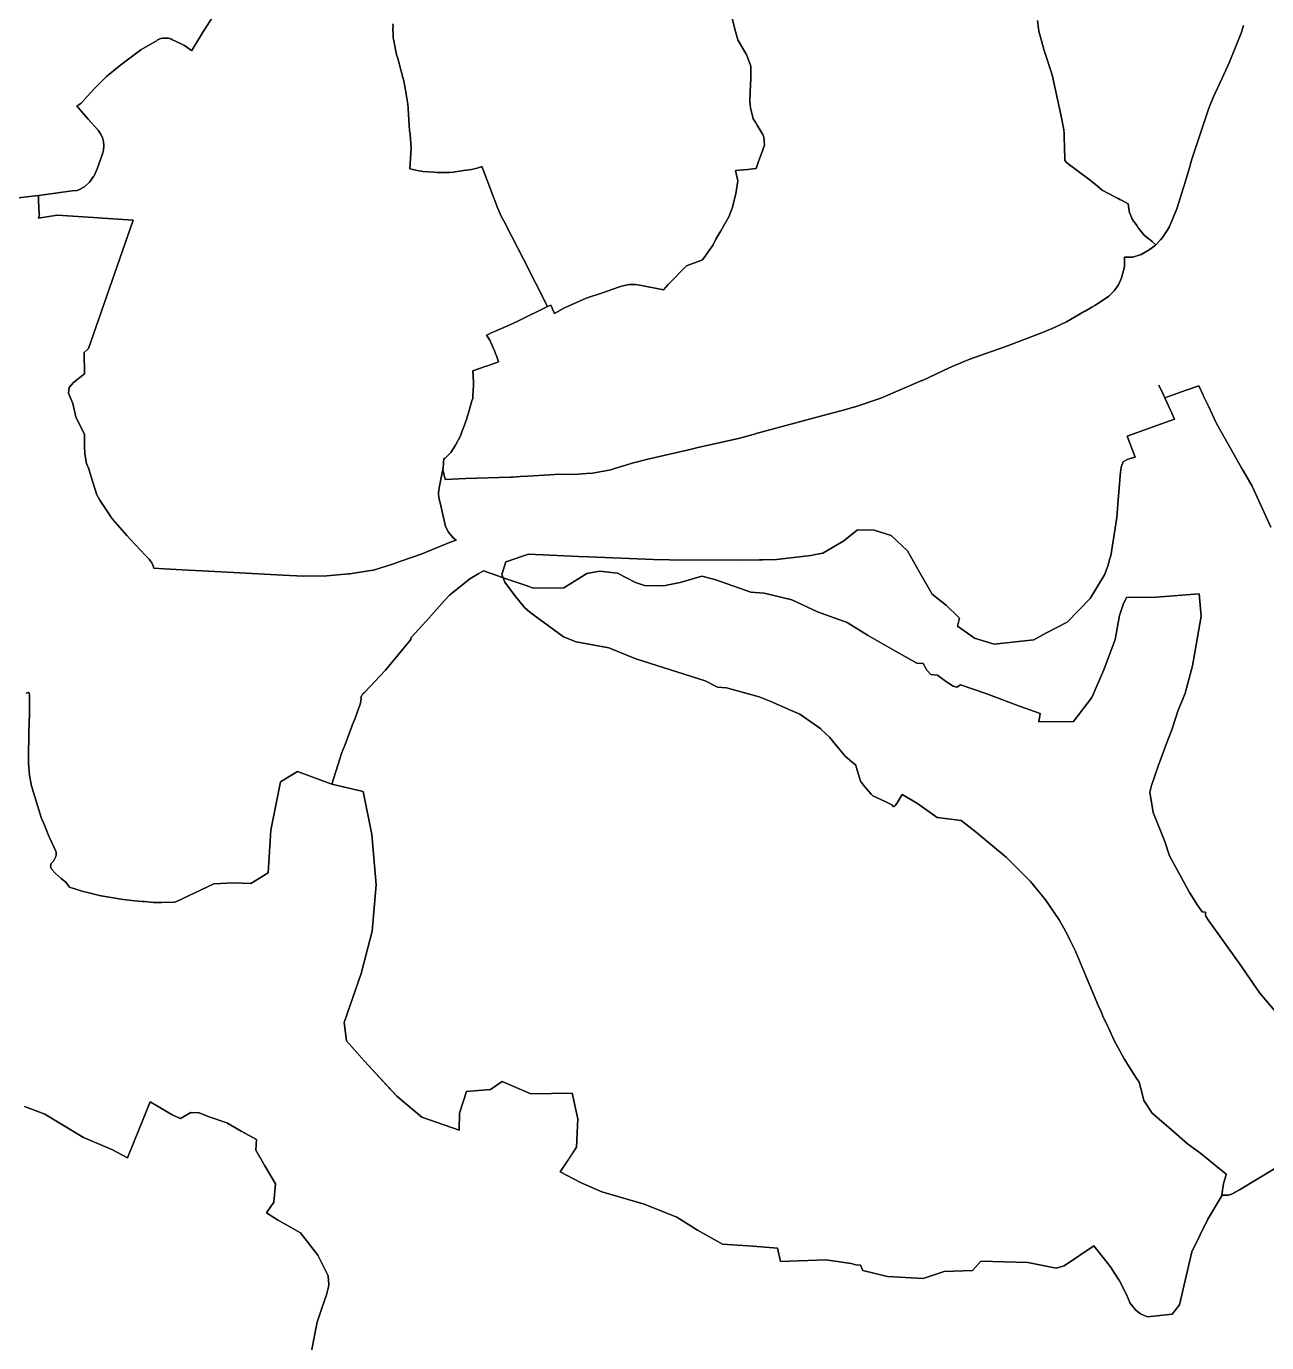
# Model space of a CAD drawing. Header units: inches. Extents: x 280195 to 293923, y 9098893 to 9120289.
# Drawn here: x 290293 to 290921, y 9113654 to 9114320 of the extents above; entities that cross this region are included whole.
import ezdxf

# ---------------------------------------------------------------- set-up
doc = ezdxf.new("R2010")
doc.units = ezdxf.units.IN
doc.header["$MEASUREMENT"] = 0
doc.layers.add('CIS', color=7, linetype='Continuous')

msp = doc.modelspace()

# ---------------------------------------------------------------- linework, layer by layer
at = {"layer": 'CIS'}
for points in [[(290387.4889, 9114325.3836), (290383.0675, 9114318.2905), (290377.8608, 9114309.9374), (290376.5449, 9114307.8167), (290376.1545, 9114308.2504), (290373.0015, 9114310.5411), (290371.3933, 9114311.3683), (290366.7004, 9114313.5091), (290366.0977, 9114313.7563), (290364.7318, 9114314.1223), (290363.3232, 9114314.2455), (290361.9145, 9114314.1223), (290360.5487, 9114313.7563), (290359.2672, 9114313.1587), (290358.845, 9114312.8974), (290350.9896, 9114308.3101), (290340.7877, 9114300.7664), (290333.6009, 9114294.7289), (290327.4797, 9114288.7143), (290322.1748, 9114282.8016), (290321.8649, 9114282.4103), (290320.7817, 9114281.3271), (290319.5269, 9114280.4484), (290318.5037, 9114279.9432), (290320.1281, 9114278.094), (290324.3674, 9114273.2679), (290329.1985, 9114267.7683), (290329.3787, 9114267.5581), (290330.6014, 9114265.8121), (290331.5024, 9114263.8801), (290332.054, 9114261.821), (290332.2398, 9114259.6974), (290332.054, 9114257.5738), (290331.7239, 9114256.1829), (290331.5435, 9114255.5899), (290328.8001, 9114248.0527), (290327.247, 9114244.5978), (290327.0061, 9114244.1171), (290325.032, 9114241.2572), (290322.4309, 9114238.9529), (290319.641, 9114237.4771), (290319.4411, 9114237.3713), (290319.235, 9114237.3419), (290318.7149, 9114237.1688), (290316.2221, 9114236.9122), (290301.6152, 9114234.8288), (290299.0739, 9114234.5452), (290294.576, 9114234.0432), (290280.0342, 9114232.4201)], [(290478.4547, 9114321.4718), (290478.5614, 9114320.0295), (290478.5229, 9114319.1596), (290478.5472, 9114315.2573), (290478.6584, 9114314.3598), (290478.7628, 9114313.6689), (290480.3705, 9114305.9757), (290480.9724, 9114303.8194), (290483.5386, 9114294.2567), (290483.9756, 9114292.6282), (290484.7874, 9114288.9187), (290485.9867, 9114280.7052), (290486.1534, 9114278.7557), (290486.3958, 9114275.4801), (290486.9768, 9114267.631), (290487.1725, 9114265.4642), (290487.7935, 9114258.5867), (290487.0836, 9114248.1235), (290491.6885, 9114247.1056), (290492.9439, 9114246.892), (290493.7268, 9114246.7587), (290499.302, 9114246.3502), (290500.6569, 9114246.2471), (290506.5346, 9114246.2471), (290507.152, 9114246.2472), (290509.0753, 9114246.404), (290514.2972, 9114247.277), (290518.2006, 9114247.6991), (290521.0625, 9114248.4544), (290523.2287, 9114249.0875), (290523.5643, 9114249.2197), (290524.097, 9114247.6333), (290531.545, 9114228.0203), (290533.2527, 9114224.0463), (290535.5623, 9114219.8425), (290535.8515, 9114219.3161), (290544.3666, 9114202.6901), (290556.7322, 9114178.3439), (290556.7395, 9114178.3301), (290541.9732, 9114171.1191), (290539.1862, 9114169.7436), (290538.7972, 9114169.574), (290530.7242, 9114166.0533), (290528.2729, 9114165.0805), (290526.6345, 9114164.2846), (290525.7803, 9114163.8697), (290527.522, 9114161.3499), (290529.956, 9114155.9518), (290530.1221, 9114155.5834), (290530.601, 9114154.1823), (290530.8484, 9114153.4584), (290531.5386, 9114151.4389), (290531.862, 9114150.4931), (290531.8786, 9114150.4445), (290531.918, 9114150.3293), (290526.917, 9114148.6098), (290525.2544, 9114148.0381), (290518.983, 9114145.8817), (290519.3145, 9114140.0767), (290519.3397, 9114139.6343), (290519.2832, 9114138.6081), (290518.9859, 9114133.2177), (290518.9149, 9114131.9314), (290518.5224, 9114130.6257), (290516.7103, 9114124.5974), (290515.5514, 9114120.7423), (290515.4335, 9114120.3502), (290514.9735, 9114118.8199), (290513.4277, 9114115.0011), (290512.6227, 9114113.0124), (290510.2048, 9114108.2793), (290509.3295, 9114106.8846), (290509.0183, 9114106.3889), (290507.8876, 9114104.587), (290504.9841, 9114101.69), (290504.308, 9114101.4551), (290503.9067, 9114096.7408), (290503.7629, 9114095.9667), (290503.7567, 9114095.9359), (290501.9023, 9114086.6706), (290501.5315, 9114083.9327), (290501.8093, 9114081.5576), (290502.5447, 9114078.3929), (290505.1777, 9114067.0625), (290506.6901, 9114064.1427), (290509.058, 9114061.3208), (290510.4369, 9114060.1608), (290508.0591, 9114059.2615), (290501.3942, 9114056.5804), (290492.8395, 9114053.1416), (290482.5234, 9114049.4885), (290478.3477, 9114048.0098), (290468.6471, 9114045.0421), (290468.2925, 9114044.9735), (290456.7522, 9114043.1661), (290455.9584, 9114043.0716), (290445.1149, 9114042.1592), (290433.4358, 9114041.9576), (290422.827, 9114042.4741), (290404.2921, 9114043.4641), (290404.2184, 9114043.468), (290381.9781, 9114044.6559), (290375.1413, 9114045.021), (290371.8043, 9114045.1992), (290362.7346, 9114045.6837), (290357.5629, 9114045.9599), (290357.2139, 9114047.146), (290356.4894, 9114048.6996), (290355.5061, 9114050.1041), (290355.135, 9114050.5216), (290353.3529, 9114052.4157), (290348.199, 9114057.8934), (290343.9112, 9114062.5558), (290336.8368, 9114070.6561), (290335.7888, 9114072.0478), (290334.5668, 9114073.8065), (290330.216, 9114080.3592), (290328.7027, 9114083.1315), (290325.8313, 9114092.2853), (290324.6032, 9114096.2001), (290323.5249, 9114098.9147), (290322.7211, 9114102.8256), (290322.6485, 9114103.7609), (290322.4389, 9114107.6516), (290322.4389, 9114113.3197), (290322.4389, 9114113.7166), (290317.9929, 9114122.6463), (290316.5377, 9114129.2609), (290314.421, 9114134.5525), (290314.6856, 9114137.463), (290316.9346, 9114139.9765), (290322.4909, 9114144.3422), (290322.2263, 9114155.1901), (290324.5219, 9114157.1614), (290327.0141, 9114164.3339), (290347.0972, 9114222.1298), (290331.7127, 9114223.1343), (290327.0141, 9114223.4411), (290308.6002, 9114224.6433), (290299.1232, 9114223.1521), (290299.374, 9114223.6902), (290299.5279, 9114224.2637), (290299.5795, 9114224.8552), (290299.5748, 9114225.0343), (290299.2181, 9114231.8092), (290299.0739, 9114234.5452), (290301.6152, 9114234.8288), (290316.2221, 9114236.9122), (290318.7149, 9114237.1688), (290319.235, 9114237.3419), (290319.4411, 9114237.3713), (290319.641, 9114237.4771), (290322.4309, 9114238.9529), (290325.032, 9114241.2572), (290327.0061, 9114244.1171), (290327.247, 9114244.5978), (290328.8001, 9114248.0527), (290331.5435, 9114255.5899), (290331.7239, 9114256.1829), (290332.054, 9114257.5738), (290332.2398, 9114259.6974), (290332.054, 9114261.821), (290331.5024, 9114263.8801), (290330.6014, 9114265.8121), (290329.3787, 9114267.5581), (290329.1985, 9114267.7683), (290324.3674, 9114273.2679), (290320.1281, 9114278.094), (290318.5037, 9114279.9432), (290319.5269, 9114280.4484), (290320.7817, 9114281.3271), (290321.8649, 9114282.4103), (290322.1748, 9114282.8016), (290327.4797, 9114288.7143), (290333.6009, 9114294.7289), (290340.7877, 9114300.7664), (290350.9896, 9114308.3101), (290358.845, 9114312.8974), (290359.2672, 9114313.1587), (290360.5487, 9114313.7563), (290361.9145, 9114314.1223), (290363.3232, 9114314.2455), (290364.7318, 9114314.1223), (290366.0977, 9114313.7563), (290366.7004, 9114313.5091), (290371.3933, 9114311.3683), (290373.0015, 9114310.5411), (290376.1545, 9114308.2504), (290376.5449, 9114307.8167), (290377.8608, 9114309.9374), (290383.0675, 9114318.2905), (290387.4889, 9114325.3836)], [(290649.3174, 9114327.5609), (290651.8574, 9114317.6125), (290653.1274, 9114313.3792), (290657.2637, 9114306.1406), (290657.3607, 9114305.9708), (290659.6891, 9114300.0441), (290659.6891, 9114296.6575), (290659.5715, 9114293.4818), (290659.4774, 9114290.9425), (290659.054, 9114282.2641), (290659.4774, 9114278.8774), (290660.7474, 9114273.3741), (290662.1588, 9114271.257), (290662.8641, 9114270.1991), (290665.4041, 9114265.9657), (290665.627, 9114265.4642), (290666.2508, 9114264.0607), (290666.4624, 9114260.0391), (290664.9808, 9114255.8057), (290663.9767, 9114253.0803), (290663.4991, 9114251.784), (290662.2455, 9114248.2191), (290661.9899, 9114248.1904), (290658.0953, 9114247.7272), (290651.7984, 9114247.2082), (290653.1274, 9114242.0474), (290652.0691, 9114235.4857), (290650.1642, 9114228.0773), (290648.4707, 9114223.844), (290644.4491, 9114216.6473), (290641.909, 9114212.414), (290640.639, 9114209.6623), (290635.1357, 9114202.0423), (290627.0361, 9114199.0002), (290617.7747, 9114189.4777), (290615.3741, 9114186.807), (290613.7428, 9114187.1284), (290604.2791, 9114188.9928), (290601.2048, 9114189.5985), (290598.0821, 9114189.5995), (290594.12, 9114188.7279), (290592.6474, 9114188.2191), (290584.4859, 9114185.3988), (290576.2301, 9114182.546), (290565.3438, 9114177.6916), (290560.2734, 9114174.9402), (290558.3932, 9114179.1377), (290556.7395, 9114178.3301), (290556.7322, 9114178.3439), (290544.3666, 9114202.6901), (290535.8515, 9114219.3161), (290535.5623, 9114219.8425), (290533.2527, 9114224.0463), (290531.545, 9114228.0203), (290524.097, 9114247.6333), (290523.5643, 9114249.2197), (290523.2287, 9114249.0875), (290521.0625, 9114248.4544), (290518.2006, 9114247.6991), (290514.2972, 9114247.277), (290509.0753, 9114246.404), (290507.152, 9114246.2472), (290506.5346, 9114246.2471), (290500.6569, 9114246.2471), (290499.302, 9114246.3502), (290493.7268, 9114246.7587), (290492.9439, 9114246.892), (290491.6885, 9114247.1056), (290487.0836, 9114248.1235), (290487.7935, 9114258.5867), (290487.1725, 9114265.4642), (290486.9768, 9114267.631), (290486.3958, 9114275.4801), (290486.1534, 9114278.7557), (290485.9867, 9114280.7052), (290484.7874, 9114288.9187), (290483.9756, 9114292.6282), (290483.5386, 9114294.2567), (290480.9724, 9114303.8194), (290480.3705, 9114305.9757), (290478.7628, 9114313.6689), (290478.6584, 9114314.3598), (290478.5472, 9114315.2573), (290478.5229, 9114319.1596), (290478.5614, 9114320.0295), (290478.4547, 9114321.4718)], [(290804.6193, 9114323.0491), (290805.2797, 9114317.782), (290808.1207, 9114307.9029), (290812.158, 9114295.5533), (290816.5963, 9114274.6931), (290816.6018, 9114274.6648), (290817.9509, 9114267.8023), (290818.1068, 9114265.686), (290818.3914, 9114257.2649), (290818.3919, 9114257.25), (290818.4798, 9114254.6504), (290818.5105, 9114253.7421), (290818.4995, 9114253.0218), (290818.4941, 9114252.6754), (290818.4883, 9114252.2867), (290819.5242, 9114251.0676), (290830.6419, 9114242.8279), (290835.0544, 9114239.2509), (290837.6204, 9114237.1708), (290837.8175, 9114237.0679), (290839.9566, 9114235.9518), (290845.116, 9114233.2596), (290845.457, 9114233.0816), (290846.4102, 9114232.5843), (290847.4776, 9114232.0273), (290850.6517, 9114230.3711), (290850.8447, 9114227.8357), (290851.2037, 9114225.8847), (290852.0404, 9114223.8647), (290852.2346, 9114223.3957), (290852.4459, 9114222.8857), (290853.3455, 9114221.5386), (290853.5881, 9114221.1887), (290854.884, 9114219.3196), (290855.6654, 9114218.1925), (290855.7284, 9114218.0865), (290858.6853, 9114214.5372), (290860.6993, 9114212.8939), (290861.6527, 9114212.1161), (290862.6397, 9114211.3108), (290862.9152, 9114211.086), (290864.6333, 9114209.6842), (290864.3468, 9114209.4598), (290862.4499, 9114207.9741), (290861.1994, 9114206.9947), (290857.1726, 9114204.7119), (290852.9923, 9114203.2844), (290848.6983, 9114203.3605), (290848.7648, 9114198.5312), (290847.2784, 9114192.9662), (290845.6381, 9114189.315), (290843.5218, 9114186.352), (290840.8234, 9114183.6009), (290834.0823, 9114179.0867), (290832.1784, 9114177.9892), (290828.8153, 9114176.0506), (290828.3645, 9114175.7908), (290819.3403, 9114170.5889), (290813.6784, 9114167.9446), (290807.9908, 9114165.586), (290805.8998, 9114164.7189), (290788.649, 9114158.1622), (290781.3858, 9114155.6175), (290770.4507, 9114151.7864), (290767.8704, 9114150.7093), (290759.9996, 9114147.4239), (290746.4154, 9114141.0277), (290746.2408, 9114140.9456), (290725.3378, 9114132.0883), (290711.8643, 9114127.4937), (290711.6489, 9114127.434), (290708.2292, 9114126.4884), (290705.2078, 9114125.6529), (290695.6176, 9114123.0009), (290662.2776, 9114114.1168), (290662.0308, 9114114.0512), (290654.0209, 9114111.7964), (290632.0578, 9114106.8295), (290629.6505, 9114106.276), (290607.4535, 9114101.1712), (290599.5095, 9114099.0621), (290596.3029, 9114098.0951), (290590.6812, 9114096.3996), (290588.8186, 9114095.8379), (290579.4509, 9114094.1479), (290576.3812, 9114093.8845), (290569.9772, 9114093.4106), (290562.8852, 9114093.519), (290557.9853, 9114093.2308), (290546.5642, 9114092.559), (290542.9569, 9114092.3468), (290539.2527, 9114092.1289), (290537.8512, 9114092.0465), (290515.4335, 9114091.297), (290504.9837, 9114090.9476), (290503.7567, 9114095.9359), (290503.7629, 9114095.9667), (290503.9067, 9114096.7408), (290504.308, 9114101.4551), (290504.9841, 9114101.69), (290507.8876, 9114104.587), (290509.0183, 9114106.3889), (290509.3295, 9114106.8846), (290510.2048, 9114108.2793), (290512.6227, 9114113.0124), (290513.4277, 9114115.0011), (290514.9735, 9114118.8199), (290515.4335, 9114120.3502), (290515.5514, 9114120.7423), (290516.7103, 9114124.5974), (290518.5224, 9114130.6257), (290518.9149, 9114131.9314), (290518.9859, 9114133.2177), (290519.2832, 9114138.6081), (290519.3397, 9114139.6343), (290519.3145, 9114140.0767), (290518.983, 9114145.8817), (290525.2544, 9114148.0381), (290526.917, 9114148.6098), (290531.918, 9114150.3293), (290531.8786, 9114150.4445), (290531.862, 9114150.4931), (290531.5386, 9114151.4389), (290530.8484, 9114153.4584), (290530.601, 9114154.1823), (290530.1221, 9114155.5834), (290529.956, 9114155.9518), (290527.522, 9114161.3499), (290525.7803, 9114163.8697), (290526.6345, 9114164.2846), (290528.2729, 9114165.0805), (290530.7242, 9114166.0533), (290538.7972, 9114169.574), (290539.1862, 9114169.7436), (290541.9732, 9114171.1191), (290556.7395, 9114178.3301), (290558.3932, 9114179.1377), (290560.2734, 9114174.9402), (290565.3438, 9114177.6916), (290576.2301, 9114182.546), (290584.4859, 9114185.3988), (290592.6474, 9114188.2191), (290594.12, 9114188.7279), (290598.0821, 9114189.5995), (290601.2048, 9114189.5985), (290604.2791, 9114188.9928), (290613.7428, 9114187.1284), (290615.3741, 9114186.807), (290617.7747, 9114189.4777), (290627.0361, 9114199.0002), (290635.1357, 9114202.0423), (290640.639, 9114209.6623), (290641.909, 9114212.414), (290644.4491, 9114216.6473), (290648.4707, 9114223.844), (290650.1642, 9114228.0773), (290652.0691, 9114235.4857), (290653.1274, 9114242.0474), (290651.7984, 9114247.2082), (290658.0953, 9114247.7272), (290661.9899, 9114248.1904), (290662.2455, 9114248.2191), (290663.4991, 9114251.784), (290663.9767, 9114253.0803), (290664.9808, 9114255.8057), (290666.4624, 9114260.0391), (290666.2508, 9114264.0607), (290665.627, 9114265.4642), (290665.4041, 9114265.9657), (290662.8641, 9114270.1991), (290662.1588, 9114271.257), (290660.7474, 9114273.3741), (290659.4774, 9114278.8774), (290659.054, 9114282.2641), (290659.4774, 9114290.9425), (290659.5715, 9114293.4818), (290659.6891, 9114296.6575), (290659.6891, 9114300.0441), (290657.3607, 9114305.9708), (290657.2637, 9114306.1406), (290653.1274, 9114313.3792), (290651.8574, 9114317.6125), (290649.3174, 9114327.5609)], [(290280.0342, 9114232.4201), (290294.576, 9114234.0432), (290299.0739, 9114234.5452), (290299.2181, 9114231.8092), (290299.5748, 9114225.0343), (290299.5795, 9114224.8552), (290299.5279, 9114224.2637), (290299.374, 9114223.6902), (290299.1232, 9114223.1521), (290308.6002, 9114224.6433), (290327.0141, 9114223.4411), (290331.7127, 9114223.1343), (290347.0972, 9114222.1298), (290327.0141, 9114164.3339), (290324.5219, 9114157.1614), (290322.2263, 9114155.1901), (290322.4909, 9114144.3422), (290316.9346, 9114139.9765), (290314.6856, 9114137.463), (290314.421, 9114134.5525), (290316.5377, 9114129.2609), (290317.9929, 9114122.6463), (290322.4389, 9114113.7166), (290322.4389, 9114113.3197), (290322.4389, 9114107.6516), (290322.6485, 9114103.7609), (290322.7211, 9114102.8256), (290323.5249, 9114098.9147), (290324.6032, 9114096.2001), (290325.8313, 9114092.2853), (290328.7027, 9114083.1315), (290330.216, 9114080.3592), (290334.5668, 9114073.8065), (290335.7888, 9114072.0478), (290336.8368, 9114070.6561), (290343.9112, 9114062.5558), (290348.199, 9114057.8934), (290353.3529, 9114052.4157), (290355.135, 9114050.5216), (290355.5061, 9114050.1041), (290356.4894, 9114048.6996), (290357.2139, 9114047.146), (290357.5629, 9114045.9599), (290362.7346, 9114045.6837), (290371.8043, 9114045.1992), (290375.1413, 9114045.021), (290381.9781, 9114044.6559), (290404.2184, 9114043.468), (290404.2921, 9114043.4641), (290422.827, 9114042.4741), (290433.4358, 9114041.9576), (290445.1149, 9114042.1592), (290455.9584, 9114043.0716), (290456.7522, 9114043.1661), (290468.2925, 9114044.9735), (290468.6471, 9114045.0421), (290478.3477, 9114048.0098), (290482.5234, 9114049.4885), (290492.8395, 9114053.1416), (290501.3942, 9114056.5804), (290508.0591, 9114059.2615), (290510.4369, 9114060.1608), (290509.058, 9114061.3208), (290506.6901, 9114064.1427), (290505.1777, 9114067.0625), (290502.5447, 9114078.3929), (290501.8093, 9114081.5576), (290501.5315, 9114083.9327), (290501.9023, 9114086.6706), (290503.7567, 9114095.9359), (290504.9837, 9114090.9476), (290515.4335, 9114091.297), (290537.8512, 9114092.0465), (290539.2527, 9114092.1289), (290542.9569, 9114092.3468), (290546.5642, 9114092.559), (290557.9853, 9114093.2308), (290562.8852, 9114093.519), (290569.9772, 9114093.4106), (290576.3812, 9114093.8845), (290579.4509, 9114094.1479), (290588.8186, 9114095.8379), (290590.6812, 9114096.3996), (290596.3029, 9114098.0951), (290599.5095, 9114099.0621), (290607.4535, 9114101.1712), (290629.6505, 9114106.276), (290632.0578, 9114106.8295), (290654.0209, 9114111.7964), (290662.0308, 9114114.0512), (290662.2776, 9114114.1168), (290695.6176, 9114123.0009), (290705.2078, 9114125.6529), (290708.2292, 9114126.4884), (290711.6489, 9114127.434), (290711.8643, 9114127.4937), (290725.3378, 9114132.0883), (290746.2408, 9114140.9456), (290746.4154, 9114141.0277), (290759.9996, 9114147.4239), (290767.8704, 9114150.7093), (290770.4507, 9114151.7864), (290781.3858, 9114155.6175), (290788.649, 9114158.1622), (290805.8998, 9114164.7189), (290807.9908, 9114165.586), (290813.6784, 9114167.9446), (290819.3403, 9114170.5889), (290828.3645, 9114175.7908), (290828.8153, 9114176.0506), (290832.1784, 9114177.9892), (290834.0823, 9114179.0867), (290840.8234, 9114183.6009), (290843.5218, 9114186.352), (290845.6381, 9114189.315), (290847.2784, 9114192.9662), (290848.7648, 9114198.5312), (290848.6983, 9114203.3605), (290852.9923, 9114203.2844), (290857.1726, 9114204.7119), (290861.1994, 9114206.9947), (290862.4499, 9114207.9741), (290864.3468, 9114209.4598), (290864.6333, 9114209.6842), (290866.8891, 9114212.1161), (290868.0196, 9114213.3348), (290870.3311, 9114216.9285), (290871.5487, 9114218.8216), (290875.1197, 9114227.8174), (290879.4178, 9114241.3777), (290881.5443, 9114248.4964), (290882.1483, 9114250.5178), (290882.8562, 9114252.8874), (290884.7168, 9114258.5377), (290886.5592, 9114264.1325), (290888.3812, 9114269.6478), (290891.2047, 9114278.1944), (290891.6509, 9114279.5449), (290893.5024, 9114284.1752), (290898.9401, 9114295.844), (290900.7767, 9114299.7853), (290901.606, 9114301.7786), (290905.2072, 9114310.4348), (290907.7202, 9114316.6527), (290908.9554, 9114320.6507)], [(290908.9554, 9114320.6507), (290907.7202, 9114316.6527), (290905.2072, 9114310.4348), (290901.606, 9114301.7786), (290900.7767, 9114299.7853), (290898.9401, 9114295.844), (290893.5024, 9114284.1752), (290891.6509, 9114279.5449), (290891.2047, 9114278.1944), (290888.3812, 9114269.6478), (290886.5592, 9114264.1325), (290884.7168, 9114258.5377), (290882.8562, 9114252.8874), (290882.1483, 9114250.5178), (290881.5443, 9114248.4964), (290879.4178, 9114241.3777), (290875.1197, 9114227.8174), (290871.5487, 9114218.8216), (290870.3311, 9114216.9285), (290868.0196, 9114213.3348), (290866.8891, 9114212.1161), (290864.6333, 9114209.6842), (290862.9152, 9114211.086), (290862.6397, 9114211.3108), (290861.6527, 9114212.1161), (290860.6993, 9114212.8939), (290858.6853, 9114214.5372), (290855.7284, 9114218.0865), (290855.6654, 9114218.1925), (290854.884, 9114219.3196), (290853.5881, 9114221.1887), (290853.3455, 9114221.5386), (290852.4459, 9114222.8857), (290852.2346, 9114223.3957), (290852.0404, 9114223.8647), (290851.2037, 9114225.8847), (290850.8447, 9114227.8357), (290850.6517, 9114230.3711), (290847.4776, 9114232.0273), (290846.4102, 9114232.5843), (290845.457, 9114233.0816), (290845.116, 9114233.2596), (290839.9566, 9114235.9518), (290837.8175, 9114237.0679), (290837.6204, 9114237.1708), (290835.0544, 9114239.2509), (290830.6419, 9114242.8279), (290819.5242, 9114251.0676), (290818.4883, 9114252.2867), (290818.4941, 9114252.6754), (290818.4995, 9114253.0218), (290818.5105, 9114253.7421), (290818.4798, 9114254.6504), (290818.3919, 9114257.25), (290818.3914, 9114257.2649), (290818.1068, 9114265.686), (290817.9509, 9114267.8023), (290816.6018, 9114274.6648), (290816.5963, 9114274.6931), (290812.158, 9114295.5533), (290808.1207, 9114307.9029), (290805.2797, 9114317.782), (290804.6193, 9114323.0491)], [(290922.7143, 9114066.7401), (290913.2333, 9114087.5192), (290908.964, 9114095.0718), (290908.1577, 9114096.4983), (290895.0936, 9114119.6095), (290891.1812, 9114127.9297), (290888.6017, 9114133.4151), (290888.5666, 9114133.4897), (290886.3076, 9114138.2937), (290879.8819, 9114136.0926), (290870.9542, 9114132.8697), (290869.1213, 9114132.208), (290869.1213, 9114132.208), (290867.8877, 9114134.9231), (290866.1468, 9114138.6115), (290869.1213, 9114132.208), (290871.9351, 9114126.0153), (290874.043, 9114121.3762), (290869.3475, 9114119.6944), (290854.2089, 9114114.2718), (290850.0349, 9114112.7767), (290854.0999, 9114102.1307), (290850.3224, 9114101.1262), (290847.9831, 9114099.7901), (290846.9807, 9114097.1166), (290846.4559, 9114093.0105), (290846.2787, 9114090.587), (290845.5442, 9114080.5374), (290844.8947, 9114071.6505), (290841.7211, 9114052.282), (290841.3546, 9114050.94), (290840.3005, 9114047.0798), (290839.9937, 9114046.2512), (290838.6525, 9114042.6297), (290831.3007, 9114030.7063), (290819.7119, 9114018.6414), (290808.9169, 9114013.0851), (290802.8844, 9114009.7514), (290782.7232, 9114007.5289), (290772.8806, 9114010.5451), (290769.2294, 9114013.0851), (290764.1493, 9114016.7364), (290765.2606, 9114020.7051), (290764.6256, 9114021.3402), (290758.5931, 9114027.0552), (290751.4494, 9114032.9289), (290744.9406, 9114044.0415), (290738.908, 9114054.8365), (290730.653, 9114062.4565), (290722.0805, 9114065.1553), (290713.6667, 9114065.4728), (290706.6817, 9114059.9165), (290696.0475, 9114053.5964), (290693.1121, 9114053.0317), (290690.0495, 9114052.4426), (290672.6907, 9114050.4379), (290665.7279, 9114050.297), (290663.9943, 9114050.2619), (290652.1562, 9114050.0221), (290618.3905, 9114050.1405), (290610.3459, 9114050.461), (290577.4713, 9114051.7856), (290572.4621, 9114051.9874), (290547.078, 9114053.0101), (290535.5714, 9114049.1643), (290533.6928, 9114042.8379), (290534.3293, 9114041.1732), (290531.659, 9114042.0942), (290524.2827, 9114044.6384), (290522.0326, 9114043.2817), (290517.4619, 9114040.5259), (290507.1562, 9114032.4158), (290504.4999, 9114029.4798), (290501.8298, 9114026.5284), (290495.2466, 9114019.252), (290487.7037, 9114010.9149), (290487.5686, 9114009.8848), (290474.6778, 9113994.4777), (290464.09, 9113983.0718), (290463.6559, 9113982.7517), (290463.1267, 9113982.2226), (290462.6975, 9113981.6095), (290462.3813, 9113980.9315), (290462.3201, 9113980.7509), (290462.3284, 9113980.684), (290462.3883, 9113979.68), (290461.9751, 9113977.072), (290461.8077, 9113976.604), (290460.4334, 9113973.0245), (290459.1492, 9113969.6796), (290457.9342, 9113966.4848), (290457.9299, 9113966.4733), (290454.2682, 9113956.8447), (290453.4436, 9113954.6764), (290452.6751, 9113952.6555), (290447.5335, 9113936.7771), (290430.1682, 9113943.1673), (290421.5351, 9113937.8634), (290416.6638, 9113913.3633), (290415.4165, 9113891.8322), (290406.5264, 9113886.4347), (290397.7953, 9113886.7522), (290387.9527, 9113886.276), (290368.7307, 9113877.1311), (290367.7387, 9113876.979), (290357.3632, 9113876.8395), (290352.8797, 9113877.2675), (290351.6786, 9113877.3822), (290347.8876, 9113877.7442), (290341.9682, 9113878.3094), (290330.8921, 9113880.2192), (290330.7737, 9113880.2473), (290323.2843, 9113882.0239), (290321.8405, 9113882.3664), (290314.8757, 9113884.5453), (290312.9315, 9113887.0924), (290310.5973, 9113889.0165), (290307.6164, 9113891.6376), (290305.947, 9113893.5439), (290305.8634, 9113893.6386), (290305.6141, 9113893.9947), (290305.4303, 9113894.3887), (290305.3178, 9113894.8086), (290305.2799, 9113895.2417), (290305.3178, 9113895.6748), (290305.4303, 9113896.0948), (290305.614, 9113896.4888), (290305.8635, 9113896.8449), (290305.947, 9113896.9395), (290306.722, 9113897.7736), (290307.9144, 9113900.1564), (290308.0534, 9113900.7121), (290308.1152, 9113901.4189), (290308.0533, 9113902.1256), (290307.8697, 9113902.8108), (290307.7355, 9113903.1351), (290304.6818, 9113909.7006), (290304.39, 9113910.3278), (290302.1444, 9113915.9845), (290300.5836, 9113919.916), (290299.95, 9113921.5119), (290299.2664, 9113923.7723), (290295.9678, 9113934.6794), (290295.7359, 9113935.4779), (290295.6783, 9113935.7546), (290294.5243, 9113941.3085), (290294.1178, 9113947.2498), (290294.1178, 9113951.8712), (290294.1216, 9113952.1663), (290294.1498, 9113954.3553), (290294.2009, 9113958.3179), (290294.2099, 9113959.0182), (290294.3218, 9113963.1827), (290294.5679, 9113972.3409), (290294.602, 9113973.61), (290294.6042, 9113974.4604), (290294.6195, 9113980.42), (290294.6597, 9113981.0291), (290294.5892, 9113981.835), (290294.3797, 9113982.6164), (290294.1907, 9113983.0622), (290294.138, 9113983.0378), (290292.959, 9113982.6917)], [(290925.8101, 9113820.9047), (290917.1556, 9113830.9897), (290906.7897, 9113846.2011), (290890.6198, 9113868.7968), (290890.5797, 9113868.8437), (290890.1976, 9113869.3895), (290889.916, 9113869.9934), (290889.7435, 9113870.637), (290889.6854, 9113871.3008), (290889.7435, 9113871.9645), (290887.9459, 9113872.0655), (290885.0443, 9113876.4854), (290883.9006, 9113878.2274), (290881.5313, 9113881.8366), (290871.4359, 9113900.5135), (290869.0844, 9113907.6602), (290863.1809, 9113922.4131), (290861.5935, 9113932.6525), (290862.3871, 9113936.0736), (290865.9994, 9113946.2908), (290869.9169, 9113957.3717), (290872.7476, 9113964.1229), (290875.8809, 9113974.134), (290878.2619, 9113979.7992), (290879.4808, 9113982.699), (290883.1834, 9113996.5575), (290887.4697, 9114021.64), (290886.4898, 9114033.0189), (290864.6651, 9114031.2592), (290849.7407, 9114031.1388), (290849.2114, 9114030.2131), (290848.0208, 9114027.5673), (290846.1687, 9114022.0109), (290843.9198, 9114009.8534), (290838.2313, 9113994.6398), (290832.1457, 9113980.617), (290822.8859, 9113968.5017), (290805.4235, 9113968.2367), (290806.1194, 9113972.4353), (290795.536, 9113976.1398), (290778.4966, 9113982.5955), (290765.7965, 9113986.9345), (290763.7858, 9113985.8766), (290762.0925, 9113986.2995), (290758.0708, 9113988.8397), (290754.0489, 9113991.8032), (290750.6625, 9113992.2262), (290748.7572, 9113994.3429), (290746.8524, 9113997.7297), (290743.6773, 9113997.9413), (290732.8822, 9114004.0797), (290718.7005, 9114012.123), (290708.3288, 9114018.473), (290693.3005, 9114023.9763), (290680.3888, 9114029.903), (290666.4185, 9114033.2896), (290659.6453, 9114033.9245), (290641.4418, 9114040.2745), (290634.8802, 9114041.968), (290623.8736, 9114038.793), (290615.4068, 9114037.0994), (290605.8818, 9114037.3112), (290601.2251, 9114038.7928), (290592.1233, 9114043.4494), (290583.0216, 9114044.5078), (290576.6716, 9114043.2379), (290565.0299, 9114036.0411), (290549.5976, 9114035.907), (290546.8162, 9114036.8664), (290546.4675, 9114036.9866), (290534.3529, 9114041.1651), (290534.3293, 9114041.1732), (290533.6928, 9114042.8379), (290535.5714, 9114049.1643), (290547.078, 9114053.0101), (290572.4622, 9114051.9874), (290577.4715, 9114051.7857), (290610.3461, 9114050.4612), (290618.3907, 9114050.1408), (290652.1567, 9114050.0226), (290663.9948, 9114050.2623), (290665.7283, 9114050.2974), (290672.6912, 9114050.4383), (290690.0501, 9114052.4431), (290693.1126, 9114053.0321), (290696.0479, 9114053.597), (290706.6823, 9114059.917), (290713.6671, 9114065.4733), (290722.0811, 9114065.1558), (290730.6536, 9114062.4572), (290738.9087, 9114054.8372), (290744.9413, 9114044.0423), (290751.4501, 9114032.9296), (290758.594, 9114027.056), (290764.6265, 9114021.3411), (290765.2615, 9114020.706), (290764.1502, 9114016.7372), (290769.2303, 9114013.0859), (290772.8816, 9114010.5459), (290782.7241, 9114007.5299), (290802.8855, 9114009.7524), (290808.918, 9114013.0862), (290819.713, 9114018.6424), (290831.3017, 9114030.7073), (290838.6535, 9114042.6307), (290839.9947, 9114046.2522), (290840.3016, 9114047.0808), (290841.3557, 9114050.941), (290841.722, 9114052.283), (290844.8956, 9114071.6513), (290845.545, 9114080.5384), (290846.2795, 9114090.5879), (290846.4566, 9114093.0114), (290846.9815, 9114097.1174), (290847.9837, 9114099.791), (290850.3232, 9114101.1271), (290854.1007, 9114102.1316), (290850.0355, 9114112.7775), (290854.2096, 9114114.2727), (290869.3481, 9114119.6952), (290874.0433, 9114121.3767), (290871.9351, 9114126.0153), (290869.1213, 9114132.208), (290869.1213, 9114132.208), (290870.9542, 9114132.8697), (290879.8819, 9114136.0926), (290886.3076, 9114138.2937), (290888.5666, 9114133.4897), (290888.6017, 9114133.4151), (290891.1812, 9114127.9297), (290895.0936, 9114119.6095), (290908.1577, 9114096.4983), (290908.964, 9114095.0718), (290913.2333, 9114087.5192), (290922.7143, 9114066.7401)], [(290933.7743, 9113747.6043), (290906.8322, 9113731.4634), (290904.7331, 9113730.2058), (290904.2326, 9113729.8943), (290902.821, 9113729.2361), (290901.3165, 9113728.833), (290899.7647, 9113728.6972), (290898.2131, 9113728.8331), (290897.9474, 9113728.884), (290898.8504, 9113734.7368), (290900.114, 9113739.1108), (290900.1921, 9113739.381), (290887.3556, 9113749.785), (290880.5292, 9113754.7063), (290872.2742, 9113762.0088), (290862.7493, 9113770.2639), (290858.463, 9113776.6139), (290857.7435, 9113779.5491), (290856.1996, 9113785.8471), (290855.026, 9113787.6074), (290853.4478, 9113789.9748), (290848.5679, 9113797.7521), (290845.3479, 9113803.7043), (290843.5355, 9113807.0545), (290840.5345, 9113813.3995), (290840.0629, 9113814.3964), (290838.1981, 9113818.3393), (290838.1017, 9113818.5638), (290836.8467, 9113821.4852), (290835.5727, 9113824.4506), (290828.8958, 9113839.9939), (290823.8634, 9113852.1936), (290823.6666, 9113852.6024), (290821.0807, 9113857.9731), (290819.8984, 9113860.4285), (290818.0061, 9113863.8076), (290815.6285, 9113868.0533), (290808.7662, 9113878.2706), (290801.2285, 9113887.5485), (290791.5551, 9113897.0524), (290791.4042, 9113897.2007), (290788.9415, 9113899.6202), (290773.8443, 9113912.2775), (290766.036, 9113918.3429), (290753.8995, 9113919.9125), (290743.9511, 9113926.8975), (290736.1281, 9113931.506), (290733.4396, 9113926.8674), (290732.5158, 9113925.7286), (290732.0447, 9113925.356), (290731.8668, 9113925.256), (290730.9679, 9113926.3083), (290727.5761, 9113927.9118), (290721.4377, 9113930.8139), (290720.5479, 9113931.6955), (290716.6643, 9113936.1559), (290715.6482, 9113937.5196), (290715.1398, 9113938.2018), (290712.9845, 9113945.4693), (290712.7128, 9113946.3857), (290709.964, 9113948.7159), (290707.4173, 9113950.8989), (290703.1953, 9113955.991), (290699.4788, 9113960.5099), (290699.3167, 9113960.6827), (290695.0568, 9113964.6206), (290695.0182, 9113964.6562), (290684.4592, 9113972.2121), (290679.7457, 9113974.2271), (290669.7666, 9113978.493), (290663.8112, 9113980.842), (290657.1555, 9113982.7196), (290647.2981, 9113985.5007), (290642.8373, 9113985.7624), (290636.4996, 9113989.0152), (290601.3629, 9114000.1277), (290587.7104, 9114005.7369), (290571.2003, 9114008.7003), (290564.7445, 9114011.2402), (290547.8156, 9114023.7762), (290545.0986, 9114026.0403), (290540.0661, 9114032.2928), (290535.1862, 9114038.8502), (290534.3529, 9114041.1651), (290546.4674, 9114036.9866), (290546.8161, 9114036.8663), (290549.5975, 9114035.907), (290565.0298, 9114036.041), (290576.6715, 9114043.2377), (290583.0215, 9114044.5077), (290592.1232, 9114043.4493), (290601.2249, 9114038.7927), (290605.8816, 9114037.311), (290605.8816, 9114037.311), (290615.4066, 9114037.0993), (290623.8733, 9114038.7927), (290634.88, 9114041.9678), (290641.4416, 9114040.2743), (290659.645, 9114033.9243), (290666.4183, 9114033.2893), (290680.3884, 9114029.9027), (290693.3001, 9114023.976), (290708.3284, 9114018.4726), (290718.7001, 9114012.1226), (290732.8818, 9114004.0792), (290743.6768, 9113997.9409), (290746.8518, 9113997.7292), (290748.7568, 9113994.3426), (290750.6618, 9113992.2259), (290754.0485, 9113991.8026), (290758.0702, 9113988.8393), (290762.0919, 9113986.2992), (290763.7852, 9113985.8759), (290765.796, 9113986.9342), (290778.4961, 9113982.5951), (290795.5354, 9113976.1392), (290806.1186, 9113972.435), (290805.4228, 9113968.2361), (290822.8853, 9113968.5007), (290832.1452, 9113980.6163), (290838.2307, 9113994.6392), (290843.9192, 9114009.8528), (290846.1681, 9114022.0104), (290848.0202, 9114027.5667), (290849.2108, 9114030.2125), (290849.74, 9114031.1386), (290864.6648, 9114031.2589), (290886.4898, 9114033.0189), (290887.4697, 9114021.64), (290883.1834, 9113996.5575), (290879.4808, 9113982.699), (290878.2619, 9113979.7992), (290875.8809, 9113974.134), (290872.7476, 9113964.1229), (290869.9169, 9113957.3717), (290865.9994, 9113946.2908), (290862.3871, 9113936.0736), (290861.5935, 9113932.6525), (290863.1809, 9113922.4131), (290869.0844, 9113907.6602), (290871.4359, 9113900.5135), (290881.5313, 9113881.8366), (290883.9006, 9113878.2274), (290885.0443, 9113876.4854), (290887.9459, 9113872.0655), (290889.7435, 9113871.9645), (290889.6854, 9113871.3008), (290889.7435, 9113870.637), (290889.916, 9113869.9934), (290890.1976, 9113869.3895), (290890.5797, 9113868.8437), (290890.6198, 9113868.7968), (290906.7897, 9113846.2011), (290917.1556, 9113830.9897), (290925.8101, 9113820.9047)], [(290292.959, 9113982.6917), (290294.138, 9113983.0378), (290294.1907, 9113983.0622), (290294.3797, 9113982.6164), (290294.5892, 9113981.835), (290294.6597, 9113981.0291), (290294.6195, 9113980.42), (290294.6042, 9113974.4604), (290294.602, 9113973.61), (290294.5679, 9113972.3409), (290294.3218, 9113963.1827), (290294.2099, 9113959.0182), (290294.2009, 9113958.3179), (290294.1498, 9113954.3553), (290294.1216, 9113952.1663), (290294.1178, 9113951.8712), (290294.1178, 9113947.2498), (290294.5243, 9113941.3085), (290295.6783, 9113935.7546), (290295.7359, 9113935.4779), (290295.9678, 9113934.6794), (290299.2664, 9113923.7723), (290299.95, 9113921.5119), (290300.5836, 9113919.916), (290302.1444, 9113915.9845), (290304.39, 9113910.3278), (290304.6818, 9113909.7006), (290307.7355, 9113903.1351), (290307.8697, 9113902.8108), (290308.0533, 9113902.1256), (290308.1152, 9113901.4189), (290308.0534, 9113900.7121), (290307.9144, 9113900.1564), (290306.722, 9113897.7736), (290305.947, 9113896.9395), (290305.8635, 9113896.8449), (290305.614, 9113896.4888), (290305.4303, 9113896.0948), (290305.3178, 9113895.6748), (290305.2799, 9113895.2417), (290305.3178, 9113894.8086), (290305.4303, 9113894.3887), (290305.6141, 9113893.9947), (290305.8634, 9113893.6386), (290305.947, 9113893.5439), (290307.6164, 9113891.6376), (290310.5973, 9113889.0165), (290312.9315, 9113887.0924), (290314.8757, 9113884.5453), (290321.8405, 9113882.3664), (290323.2843, 9113882.0239), (290330.7737, 9113880.2473), (290330.8921, 9113880.2192), (290341.9682, 9113878.3094), (290347.8876, 9113877.7442), (290351.6786, 9113877.3822), (290352.8797, 9113877.2675), (290357.3632, 9113876.8395), (290361.598, 9113876.8964), (290367.7387, 9113876.979), (290368.7307, 9113877.1311), (290387.9527, 9113886.276), (290397.7953, 9113886.7522), (290406.5264, 9113886.4347), (290415.4165, 9113891.8322), (290416.6638, 9113913.3633), (290421.5351, 9113937.8634), (290430.1682, 9113943.1673), (290447.5335, 9113936.7771), (290463.5337, 9113933.057), (290467.8324, 9113911.2313), (290470.0492, 9113885.7113), (290468.0589, 9113862.2773), (290462.3859, 9113840.932), (290453.8429, 9113816.1517), (290455.0965, 9113806.8293), (290464.0924, 9113796.5106), (290480.4966, 9113778.7835), (290493.1966, 9113768.2001), (290512.0152, 9113761.6664), (290512.2421, 9113770.2127), (290515.7093, 9113781.2749), (290527.8644, 9113782.271), (290533.7224, 9113786.2988), (290548.2332, 9113780.0491), (290569.22, 9113780.3568), (290572.0087, 9113767.3149), (290571.4452, 9113752.9944), (290563.1948, 9113740.4886), (290573.4383, 9113735.1517), (290584.2281, 9113730.4717), (290605.7175, 9113724.1715), (290622.254, 9113717.6892), (290632.705, 9113711.0746), (290645.308, 9113704.0014), (290660.6186, 9113702.8725), (290673.1865, 9113701.9464), (290674.5894, 9113695.1631), (290697.6604, 9113695.9933), (290710.3384, 9113694.1908), (290712.7196, 9113693.4633), (290715.1078, 9113693.2597), (290715.5849, 9113692.1725), (290716.2455, 9113690.6669), (290728.7269, 9113687.6291), (290746.7848, 9113686.5708), (290757.3946, 9113690.2088), (290771.788, 9113690.6322), (290776.0213, 9113695.2888), (290787.9805, 9113695.0772), (290799.728, 9113694.7597), (290814.1284, 9113691.7765), (290818.2489, 9113693.0133), (290833.1268, 9113703.185), (290840.4412, 9113693.9911), (290842.0091, 9113691.9108), (290843.3514, 9113689.8441), (290846.2403, 9113685.3955), (290849.7673, 9113678.4732), (290851.425, 9113674.4341), (290851.4695, 9113674.3603), (290852.0519, 9113673.3929), (290854.3281, 9113670.6803), (290856.2824, 9113669.1186), (290857.1684, 9113668.5658), (290860.4198, 9113667.1632), (290872.8755, 9113668.6198), (290876.4739, 9113673.2766), (290882.8239, 9113700.1583), (290890.8672, 9113716.6684), (290898.2131, 9113728.8331), (290899.7647, 9113728.6972), (290901.3165, 9113728.833), (290902.821, 9113729.2361), (290904.2326, 9113729.8943), (290904.7331, 9113730.2058), (290906.8322, 9113731.4634), (290933.7743, 9113747.6043)], [(290292.1382, 9113773.6769), (290298.8791, 9113771.0072), (290302.2883, 9113769.657), (290310.377, 9113764.863), (290321.9796, 9113757.9865), (290336.3483, 9113751.7827), (290344.127, 9113747.6552), (290355.6099, 9113775.9524), (290367.1987, 9113769.2849), (290371.0087, 9113767.5386), (290376.2475, 9113770.5549), (290380.5337, 9113770.3962), (290384.9787, 9113768.4912), (290394.5037, 9113765.3161), (290401.6475, 9113761.1885), (290409.4263, 9113756.9023), (290409.1222, 9113751.5377), (290413.7125, 9113743.5673), (290419.11, 9113734.5186), (290418.3163, 9113725.1523), (290414.5063, 9113719.7548), (290420.0625, 9113716.2623), (290431.8101, 9113709.7535), (290440.5413, 9113698.3235), (290445.7831, 9113687.9459), (290445.7963, 9113687.5296), (290446.0388, 9113683.7138), (290445.8394, 9113682.3962), (290444.8217, 9113678.4063), (290442.6993, 9113672.1069), (290440.1525, 9113664.4146), (290439.4238, 9113661.0597), (290436.5719, 9113646.313)], [(290436.5719, 9113646.313), (290439.4238, 9113661.0597), (290440.1525, 9113664.4146), (290442.6993, 9113672.1069), (290444.8217, 9113678.4063), (290445.8394, 9113682.3962), (290446.0388, 9113683.7138), (290445.7963, 9113687.5296), (290445.7831, 9113687.9459), (290440.5413, 9113698.3235), (290431.8101, 9113709.7535), (290420.0625, 9113716.2623), (290414.5063, 9113719.7548), (290418.3163, 9113725.1523), (290419.11, 9113734.5186), (290413.7125, 9113743.5673), (290409.1222, 9113751.5377), (290409.4263, 9113756.9023), (290401.6475, 9113761.1885), (290394.5037, 9113765.3161), (290384.9787, 9113768.4912), (290380.5337, 9113770.3962), (290376.2475, 9113770.5549), (290371.0087, 9113767.5386), (290367.1987, 9113769.2849), (290355.6099, 9113775.9524), (290344.127, 9113747.6552), (290336.3483, 9113751.7827), (290321.9796, 9113757.9865), (290310.377, 9113764.863), (290302.2883, 9113769.657), (290298.8791, 9113771.0072), (290292.1382, 9113773.6769)]]:
    msp.add_lwpolyline(points, dxfattribs=at)
for points in [[(290869.1213, 9114132.208), (290866.1468, 9114138.6115), (290867.8877, 9114134.9231), (290869.1213, 9114132.208)], [(290730.9679, 9113926.3083), (290731.8668, 9113925.256), (290732.0447, 9113925.356), (290732.5158, 9113925.7286), (290733.4396, 9113926.8674), (290736.1281, 9113931.506), (290743.9511, 9113926.8975), (290753.8995, 9113919.9125), (290766.036, 9113918.3429), (290773.8443, 9113912.2775), (290788.9415, 9113899.6202), (290791.4042, 9113897.2007), (290791.5551, 9113897.0524), (290801.2285, 9113887.5485), (290808.7662, 9113878.2706), (290815.6285, 9113868.0533), (290818.0061, 9113863.8076), (290819.8984, 9113860.4285), (290821.0807, 9113857.9731), (290823.6666, 9113852.6024), (290823.8634, 9113852.1936), (290828.8958, 9113839.9939), (290835.5727, 9113824.4506), (290836.8467, 9113821.4852), (290838.1017, 9113818.5638), (290838.1981, 9113818.3393), (290840.0629, 9113814.3964), (290840.5345, 9113813.3995), (290843.5355, 9113807.0545), (290845.3479, 9113803.7043), (290848.5679, 9113797.7521), (290853.4478, 9113789.9748), (290855.026, 9113787.6074), (290856.1996, 9113785.8471), (290857.7435, 9113779.5491), (290858.463, 9113776.6139), (290862.7493, 9113770.2639), (290872.2742, 9113762.0088), (290880.5292, 9113754.7063), (290887.3556, 9113749.785), (290900.1921, 9113739.381), (290900.114, 9113739.1108), (290898.8504, 9113734.7368), (290897.9474, 9113728.884), (290898.2131, 9113728.8331), (290890.8672, 9113716.6684), (290882.8239, 9113700.1583), (290876.4739, 9113673.2766), (290872.8755, 9113668.6198), (290860.4198, 9113667.1632), (290857.1684, 9113668.5658), (290856.2824, 9113669.1186), (290854.3281, 9113670.6803), (290852.0519, 9113673.3929), (290851.4695, 9113674.3603), (290851.425, 9113674.4341), (290849.7673, 9113678.4732), (290846.2403, 9113685.3955), (290843.3514, 9113689.8441), (290842.0091, 9113691.9108), (290840.4412, 9113693.9911), (290833.1268, 9113703.185), (290818.2489, 9113693.0133), (290814.1284, 9113691.7765), (290799.728, 9113694.7597), (290793.8906, 9113694.9175), (290787.9805, 9113695.0772), (290776.0213, 9113695.2888), (290771.788, 9113690.6322), (290757.3946, 9113690.2088), (290746.7848, 9113686.5708), (290728.7269, 9113687.6291), (290716.2455, 9113690.6669), (290715.5849, 9113692.1725), (290715.1078, 9113693.2597), (290712.7196, 9113693.4633), (290710.3384, 9113694.1908), (290697.6604, 9113695.9933), (290674.5894, 9113695.1631), (290673.1865, 9113701.9464), (290660.6186, 9113702.8725), (290645.308, 9113704.0014), (290632.705, 9113711.0746), (290622.254, 9113717.6892), (290605.7175, 9113724.1715), (290584.2281, 9113730.4717), (290573.4383, 9113735.1517), (290563.1948, 9113740.4886), (290567.8313, 9113747.5165), (290571.4452, 9113752.9944), (290572.0087, 9113767.3149), (290569.22, 9113780.3568), (290548.2332, 9113780.0491), (290533.7224, 9113786.2988), (290527.8644, 9113782.271), (290515.7093, 9113781.2749), (290512.2421, 9113770.2127), (290512.0152, 9113761.6664), (290493.1966, 9113768.2001), (290480.4966, 9113778.7835), (290477.2799, 9113782.2596), (290464.0924, 9113796.5106), (290455.0965, 9113806.8293), (290453.8429, 9113816.1517), (290462.3859, 9113840.932), (290468.0589, 9113862.2773), (290470.0492, 9113885.7113), (290467.8324, 9113911.2313), (290463.5337, 9113933.057), (290447.5335, 9113936.7771), (290452.6751, 9113952.6555), (290453.4436, 9113954.6764), (290454.2682, 9113956.8447), (290457.9299, 9113966.4733), (290457.9342, 9113966.4848), (290459.1492, 9113969.6796), (290460.4334, 9113973.0245), (290461.8077, 9113976.604), (290461.9751, 9113977.072), (290462.3883, 9113979.68), (290462.3284, 9113980.684), (290462.3201, 9113980.7509), (290462.3813, 9113980.9315), (290462.6975, 9113981.6095), (290463.1267, 9113982.2226), (290463.6559, 9113982.7517), (290464.09, 9113983.0718), (290474.6778, 9113994.4777), (290487.5686, 9114009.8848), (290487.7037, 9114010.9149), (290495.2466, 9114019.252), (290501.8298, 9114026.5284), (290504.4999, 9114029.4798), (290507.1562, 9114032.4158), (290517.4619, 9114040.5259), (290522.0326, 9114043.2817), (290524.2827, 9114044.6384), (290531.659, 9114042.0942), (290534.3293, 9114041.1732), (290534.3529, 9114041.1651), (290535.1862, 9114038.8502), (290540.0661, 9114032.2928), (290545.0986, 9114026.0403), (290547.8156, 9114023.7762), (290564.7445, 9114011.2402), (290571.2003, 9114008.7003), (290587.7104, 9114005.7369), (290601.3629, 9114000.1277), (290636.4996, 9113989.0152), (290642.8373, 9113985.7624), (290647.2981, 9113985.5007), (290657.1555, 9113982.7196), (290663.8112, 9113980.842), (290669.7666, 9113978.493), (290679.7457, 9113974.2271), (290684.4592, 9113972.2121), (290695.0182, 9113964.6562), (290695.0568, 9113964.6206), (290699.3167, 9113960.6827), (290699.4788, 9113960.5099), (290703.1953, 9113955.991), (290707.4173, 9113950.8989), (290709.964, 9113948.7159), (290712.7128, 9113946.3857), (290712.9845, 9113945.4693), (290715.1398, 9113938.2018), (290715.6482, 9113937.5196), (290716.6643, 9113936.1559), (290720.5479, 9113931.6955), (290721.4377, 9113930.8139), (290727.5761, 9113927.9118), (290730.9679, 9113926.3083)]]:
    msp.add_lwpolyline(points, close=True, dxfattribs=at)

doc.saveas('drawing.dxf')
